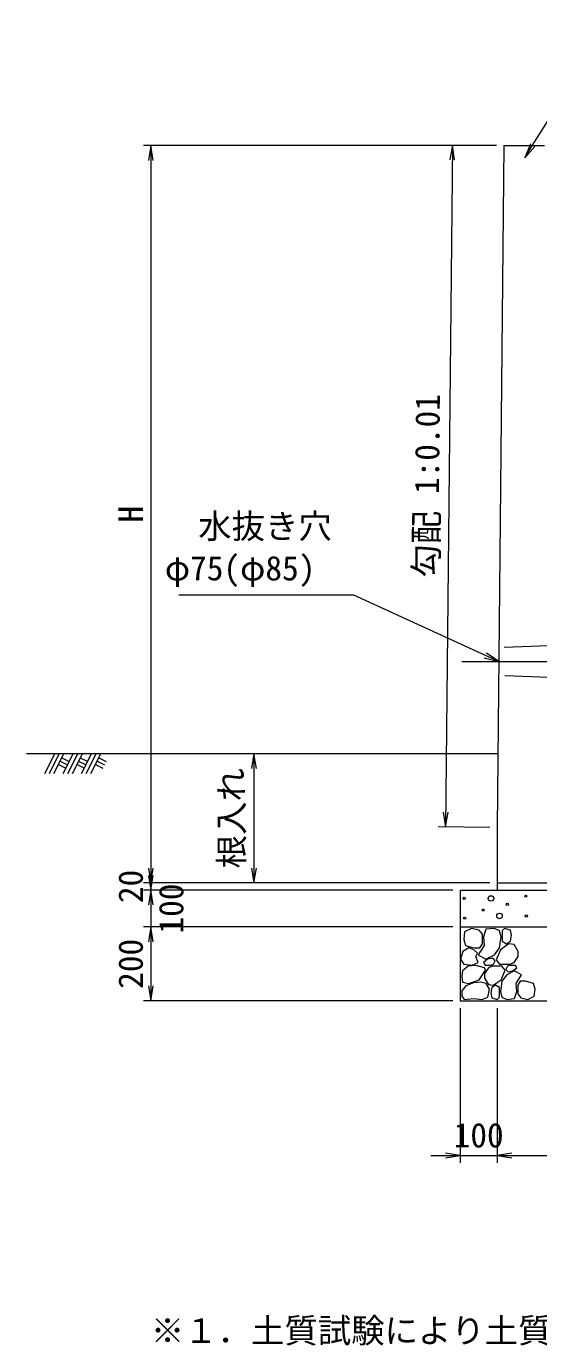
# Model space of a CAD drawing. Units: millimetres at full size, sheet at 1:20. Extents: x 0 to 16820, y 0 to 11880.
# Drawn here: x 8272 to 9663, y 5984 to 9564 of the extents above; entities that cross this region are included whole.
import ezdxf
from ezdxf.enums import TextEntityAlignment as Align

# ---------------------------------------------------------------- set-up
doc = ezdxf.new("R2010")
doc.units = ezdxf.units.MM
doc.header["$LTSCALE"] = 20
doc.linetypes.add('CHAIN', pattern=[18.5, 12, -1.5, 3.5, -1.5])
doc.linetypes.add('DASHED_SPACED', pattern=[12, 6, -6])
for name, color, linetype, lineweight in [('D-BMK', 2, 'CHAIN', 13), ('D-DCR-HCHn', 4, 'Continuous', 9), ('D-DOC', 7, 'Continuous', 13), ('D-STR-DIM', 7, 'Continuous', 13), ('D-STR-STRn', 1, 'Continuous', 13), ('D-STR-TXT', 7, 'Continuous', 13)]:
    doc.layers.add(name, color=color, linetype=linetype, lineweight=lineweight)
doc.styles.add('ＭＳ ゴシック', font='')
doc.styles.get('ＭＳ ゴシック').set_extended_font_data('MS Gothic')

# ---------------------------------------------------------------- blocks, each defined once
blk = doc.blocks.new('open_arrow')
at = {"color": 0, "linetype": 'Continuous', "lineweight": -2}
blk.add_lwpolyline([(7.5, 1.25), (0, 0), (7.5, -1.25)], dxfattribs=at)

msp = doc.modelspace()

# ---------------------------------------------------------------- linework, layer by layer
at = {"layer": 'D-BMK'}
msp.add_line((9454.5, 7840), (9790.1, 7840), dxfattribs=at)
at = {"layer": 'D-DCR-HCHn'}
for points in [[(9501.2, 7111.59), (9480.4, 7116.22), (9461.9, 7106.97), (9459.59, 7086.17), (9464.21, 7069.99), (9487.33, 7063.05), (9503.51, 7063.05), (9510.44, 7074.61), (9510.44, 7100.04)], [(9519.69, 7113.91), (9512.76, 7093.1), (9515.07, 7069.99), (9498.89, 7044.56), (9519.69, 7033), (9542.8, 7044.56), (9556.67, 7063.05), (9561.3, 7093.1), (9556.67, 7109.28), (9542.8, 7116.22)], [(9563.61, 7109.28), (9563.61, 7081.55), (9575.16, 7074.61), (9586.72, 7081.55), (9589.03, 7097.73), (9586.72, 7111.59), (9570.54, 7116.22)], [(9457.28, 7053.81), (9450.35, 7033), (9459.59, 7019.14), (9482.71, 7016.82), (9498.49, 7023.6), (9491.95, 7039.94), (9496.58, 7049.18), (9487.33, 7058.43), (9473.46, 7063.05)], [(9558.98, 7058.43), (9547.43, 7030.69), (9556.67, 7019.14), (9584.41, 7019.14), (9595.97, 7023.76), (9607.53, 7039.94), (9607.53, 7053.81), (9595.97, 7072.3), (9582.1, 7074.61)], [(9524.31, 7033), (9512.76, 7023.76), (9517.38, 7016.82), (9533.56, 7016.82), (9540.49, 7019.14), (9545.12, 7028.38), (9538.18, 7035.32)], [(9501.16, 6977.01), (9518.28, 7002.69), (9516.14, 7009.11), (9492.59, 7015.53), (9471.19, 7013.39), (9456.21, 7000.55), (9454.07, 6985.57), (9456.21, 6970.59), (9473.33, 6966.31)], [(9561.08, 6977.01), (9571.78, 7002.69), (9563.22, 7013.39), (9537.54, 7013.39), (9526.84, 7009.11), (9516.14, 6994.13), (9516.14, 6981.29), (9526.84, 6964.17), (9539.68, 6962.03)], [(9597.47, 6925.64), (9603.89, 6944.91), (9601.75, 6966.31), (9616.73, 6989.85), (9597.47, 7000.55), (9576.06, 6989.85), (9563.22, 6972.73), (9558.94, 6944.91), (9563.22, 6929.92), (9576.06, 6923.5)], [(9593.19, 7000.55), (9603.89, 7009.11), (9599.61, 7015.53), (9584.62, 7015.53), (9578.2, 7013.39), (9573.92, 7004.83), (9580.34, 6998.41)], [(9509.72, 6923.5), (9524.7, 6929.92), (9528.98, 6951.33), (9520.42, 6966.31), (9505.44, 6970.59), (9486.17, 6968.45), (9464.77, 6959.89), (9454.07, 6947.05), (9454.07, 6932.06), (9460.49, 6923.5), (9486.17, 6925.64)], [(9556.8, 6929.92), (9556.8, 6955.61), (9546.1, 6962.03), (9535.4, 6955.61), (9533.26, 6940.62), (9535.4, 6927.78), (9550.38, 6923.5)], [(9614.59, 6927.78), (9633.85, 6923.5), (9650.97, 6932.06), (9653.11, 6951.33), (9648.83, 6966.31), (9627.43, 6972.73), (9612.45, 6972.73), (9606.03, 6962.03), (9606.03, 6938.48)]]:
    msp.add_lwpolyline(points, close=True, dxfattribs=at)
for centre, radius in [((9460.73, 7197.43), 3), ((9533.34, 7197.43), 7.5), ((9628.13, 7203.48), 3), ((9512.29, 7165.76), 3), ((9577.71, 7181.64), 3), ((9461.87, 7143.92), 3), ((9556.66, 7149.97), 7.5), ((9629.27, 7149.97), 3)]:
    msp.add_circle(centre, radius, dxfattribs=at)
at = {"layer": 'D-STR-DIM'}
for p, q in [((9548.5, 9240), (8590, 9240)), ((8610, 9240), (8610, 7240)), ((9548.5, 9240.2), (9408.51, 9241.6)), ((9428.51, 9241.4), (9410.01, 7391.4)), ((9532, 7590), (8870, 7590)), ((8890, 7590), (8890, 7240)), ((9530, 7390.2), (9390.01, 7391.6)), ((8610, 7320), (8610, 7140)), ((8610, 7300), (8610, 7040)), ((9530, 7240), (8590, 7240)), ((9530, 7240), (8590, 7240)), ((9530, 7240), (8870, 7240)), ((9430, 7220), (8590, 7220)), ((9430, 7220), (8590, 7220)), ((9430, 7120), (8590, 7120)), ((9430, 7120), (8590, 7120)), ((8610, 7120), (8610, 6920)), ((9430, 6920), (8590, 6920)), ((9450, 6900), (9450, 6480)), ((9550, 6900), (9550, 6480)), ((9550, 6900), (9550, 6480)), ((9370, 6500), (9630, 6500)), ((9550, 6500), (10850, 6500))]:
    msp.add_line(p, q, dxfattribs=at)
at = {"layer": 'D-STR-STRn'}
for p, q in [((9568.5, 9240), (9550, 7390)), ((9568.5, 9240), (9678.51, 9240)), ((9552, 7590), (8272, 7590)), ((8322, 7536.06), (8348.97, 7590)), ((8334.5, 7536.06), (8361.47, 7590)), ((8347, 7536.06), (8373.97, 7590)), ((8372, 7536.06), (8398.97, 7590)), ((8384.5, 7536.06), (8411.47, 7590)), ((8397, 7536.06), (8423.97, 7590)), ((8422, 7536.06), (8448.97, 7590)), ((8434.5, 7536.06), (8461.47, 7590)), ((8447, 7536.06), (8473.97, 7590)), ((8359.5, 7561.06), (8379.5, 7551.06)), ((8363.97, 7570), (8383.97, 7560)), ((8368.44, 7578.94), (8388.44, 7568.94)), ((8409.5, 7561.06), (8429.5, 7551.06)), ((8413.97, 7570), (8433.97, 7560)), ((8418.44, 7578.94), (8438.44, 7568.94)), ((8459.5, 7561.06), (8479.5, 7551.06)), ((8463.97, 7570), (8483.97, 7560)), ((8468.44, 7578.94), (8488.44, 7568.94)), ((9550, 7390), (9550, 7240)), ((9550, 7240), (9550, 7220)), ((9550, 7240), (10850, 7240)), ((9450, 7220), (9450, 6920)), ((9450, 7220), (10950, 7220)), ((9450, 7120), (10950, 7120)), ((9450, 6920), (10950, 6920))]:
    msp.add_line(p, q, dxfattribs=at)
at = {"layer": 'D-STR-STRn', "linetype": 'DASHED_SPACED'}
for p, q in [((9689.16, 7882.67), (9554.88, 7877.68)), ((9691.04, 7797.26), (9554.12, 7802.35))]:
    msp.add_line(p, q, dxfattribs=at)
at = {"layer": 'D-STR-TXT'}
for points in [[(9625.22, 9207.12), (9646.59, 9240.93), (9850.49, 9563.54), (10799.88, 9563.54)], [(9554.5, 7840), (9518.14, 7856.68), (9161.13, 8020.41), (8686.1, 8020.41)]]:
    msp.add_lwpolyline(points, dxfattribs=at)

# ---------------------------------------------------------------- block references
at = {"layer": 'D-STR-DIM', "xscale": 5.33, "yscale": 5.33}
for p, rotation in [((8610, 9240), 270), ((9428.51, 9241.4), 269.4), ((8890, 7590), 270), ((9410.01, 7391.4), 89.4), ((8610, 7240), 90), ((8610, 7240), 90), ((8890, 7240), 90), ((8610, 7220), 90), ((8610, 7220), 270), ((8610, 7120), 270), ((8610, 7120), 270), ((8610, 6920), 90), ((9450, 6500), 180)]:
    msp.add_blockref('open_arrow', p, dxfattribs=dict(at, rotation=rotation))
msp.add_blockref('open_arrow', (9550, 6500), dxfattribs=at)
msp.add_blockref('open_arrow', (9550, 6500), dxfattribs=at)
at = {"layer": 'D-STR-TXT', "xscale": 5.33, "yscale": 5.33}
for p, rotation in [((9625.22, 9207.12), 57.7), ((9554.5, 7840), 155.4)]:
    msp.add_blockref('open_arrow', p, dxfattribs=dict(at, rotation=rotation))

# ---------------------------------------------------------------- texts
at = {"layer": 'D-DOC', "style": 'ＭＳ ゴシック'}
msp.add_text('※１．土質試験により土質の実況を確認する必要があります。', height=66.46, dxfattribs=at).set_placement((8610, 6058.1), align=Align.TOP_LEFT)
at = {"layer": 'D-STR-DIM', "style": 'ＭＳ ゴシック'}
for s, rotation, p in [('勾配 1:0.01', 89.427, (9359.11, 8317)), ('H', 90, (8555, 8240)), ('根入れ', 90, (8829.14, 7415)), ('20', 90, (8555, 7230)), ('100', 90, (8665, 7170)), ('200', 90, (8555, 7020))]:
    msp.add_text(s, height=66.46, rotation=rotation, dxfattribs=at).set_placement(p, align=Align.MIDDLE_CENTER)
msp.add_text('100', height=66.46, dxfattribs=at).set_placement((9500, 6555), align=Align.MIDDLE_CENTER)
at = {"layer": 'D-STR-TXT', "style": 'ＭＳ ゴシック'}
for s, p in [('水抜き穴', (8738.53, 8154.16)), ('φ75(φ85)', (8647.88, 8040.41))]:
    msp.add_text(s, height=66.46, dxfattribs=at).set_placement(p, align=Align.BOTTOM_LEFT)

doc.saveas('drawing.dxf')
